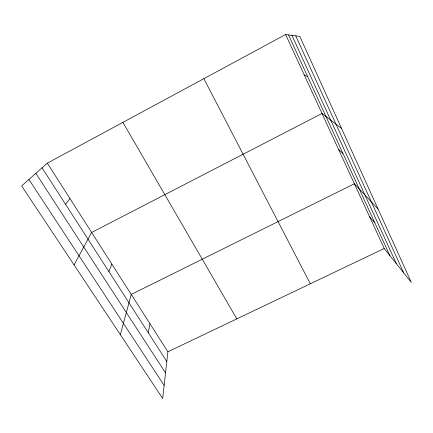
<?xml version="1.0" encoding="UTF-8"?>
<svg xmlns="http://www.w3.org/2000/svg" width="433" height="433" viewBox="0 0 433 433"><rect width="100%" height="100%" fill="white"/><g stroke="black" fill="none" stroke-linecap="round" stroke-linejoin="round"><path stroke-width="0.65" d="M47.338 163.16L167.901 351.791L162.689 398.463L21.65 185.93L47.338 163.16L285.623 34.537L299.82 36.41L411.35 282.424L384.212 248.499L285.623 34.537M148.27 332.723L149.921 323.662M120.352 334.666L131.242 294.44L354.378 183.754L378.085 209.052M108.916 271.621L111.833 264.07M74.075 264.926L91.634 232.467L322 113.489L341.513 128.374M65.54 204.284L69.957 198.552M167.901 351.791L384.212 248.499M304.22 74.898L307.69 76.679M338.53 149.358L342.99 153.536M369.593 216.776L374.859 222.93M28.93 179.473L164.145 385.408M35.852 173.341L165.547 372.873M42.066 167.836L166.813 361.512M122.918 122.366L236.829 318.877M203.873 78.665L310.331 283.777M288.513 34.916L389.83 255.524M291.934 35.371L396.417 263.762M295.766 35.874L403.713 272.882"/></g></svg>
